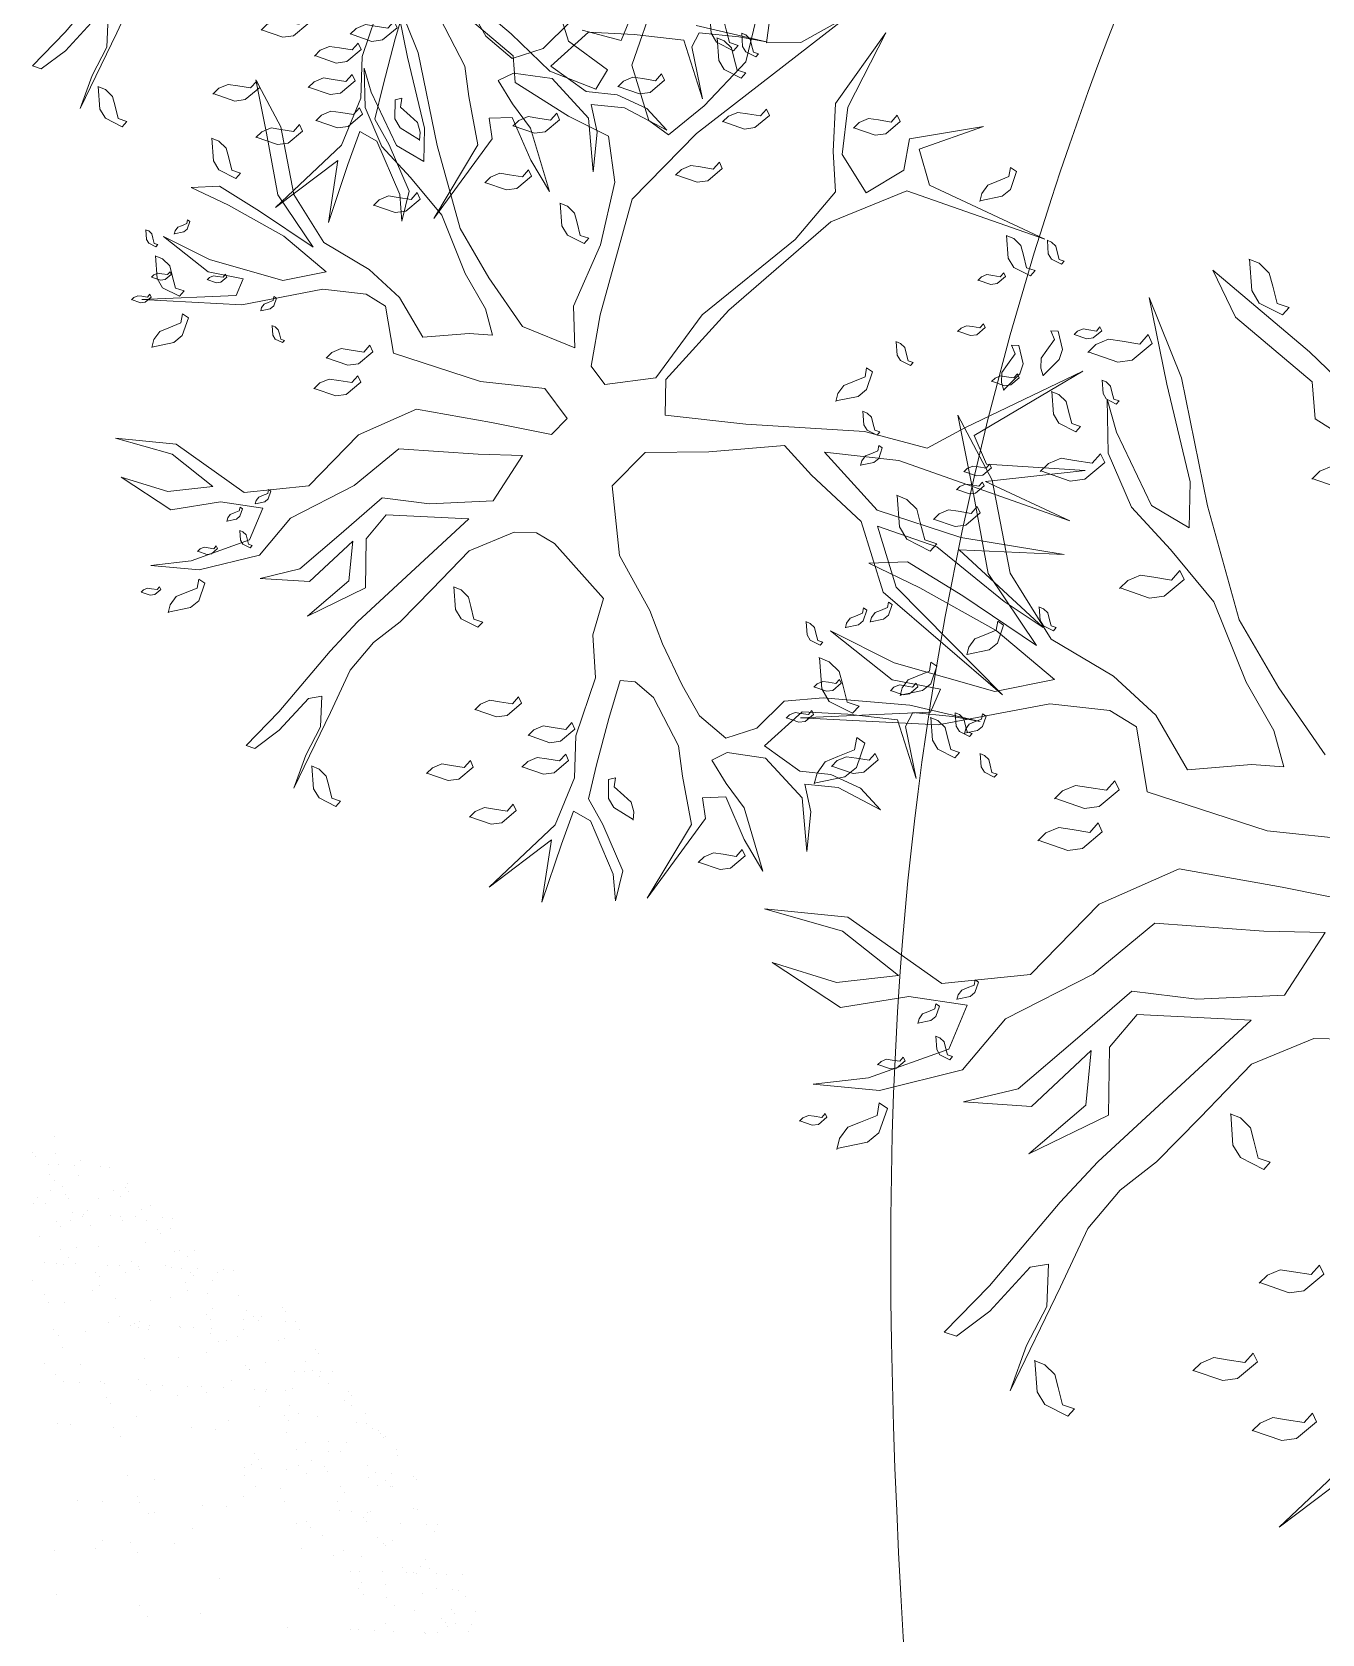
# Model space of a CAD drawing. Header units: millimetres. Extents: x 235 to 418, y 139 to 274.
# Drawn here: x 340.47 to 346.42, y 161.35 to 168.74 of the extents above; entities that cross this region are included whole.
import ezdxf

# ---------------------------------------------------------------- set-up
doc = ezdxf.new("R2010")
doc.units = ezdxf.units.MM
doc.header["$LTSCALE"] = 0.01
for name, color, linetype, lineweight in [('muebles', 191, 'Continuous', 9), ('muebles p.a.', 191, 'Continuous', 0), ('puertas', 2, 'Continuous', 9), ('punto delgado', 4, 'Continuous', 0)]:
    doc.layers.add(name, color=color, linetype=linetype, lineweight=lineweight)

# ---------------------------------------------------------------- blocks, each defined once
blk = doc.blocks.new('A$C795151E7')
at = {"layer": 'puertas'}
for points in [[(1.9579, 10.2983), (1.5938, 10.2497), (1.378, 10.237), (1.3991, 10.1996), (1.5379, 10.1859), (1.7368, 10.2044)], [(1.7896, 10.1711), (1.6904, 10.0692), (1.5522, 10.0185), (1.4092, 9.943), (1.7685, 10.0877), (1.9669, 10.1706)], [(2.7807, 9.3847), (2.5333, 9.2469), (2.3988, 9.1081), (2.1867, 9.0072), (1.7687, 8.9998), (2.1276, 8.9671), (1.9023, 8.7839), (2.1497, 8.9217), (2.2927, 8.9972), (2.3202, 8.9122), (2.2332, 8.6588), (2.1577, 8.5601), (2.2759, 8.6404), (2.3513, 8.86), (2.3819, 8.993), (2.5148, 9.0833), (2.7, 9.2047), (2.8567, 9.2981)], [(2.9185, 9.1372), (2.8542, 8.8949), (2.7729, 8.7792), (2.6537, 8.586), (2.2744, 8.4709), (2.7213, 8.5628), (2.7751, 8.6425), (2.8569, 8.5729), (2.7873, 8.3701), (2.753, 8.2044), (2.8854, 8.48), (2.8991, 8.6188), (2.9228, 8.7428), (2.9983, 8.7207), (3.1133, 8.5829), (3.1144, 8.3332), (2.9636, 8.1358), (3.1002, 8.2588), (3.1656, 8.3723), (3.2696, 8.2572), (3.3456, 8.0498), (3.3435, 8.1865), (3.2849, 8.3238), (3.1899, 8.432), (3.1476, 8.6278), (3.3814, 8.6268), (3.5302, 8.4774), (3.6822, 8.3043), (3.5635, 8.0467), (3.6886, 8.2568), (3.7577, 8.2821), (3.8807, 8.1454), (3.9588, 8.043), (3.7693, 8.3159)], [(3.3529, 8.7197), (3.1766, 8.7122), (3.0394, 8.7745), (3.0183, 8.9329), (3.0536, 9.0907)], [(1.5376, 9.964), (1.5539, 9.9299), (1.5569, 9.8833), (1.5356, 9.8431), (1.5074, 9.7902), (1.5283, 9.7535), (1.4957, 9.7502), (1.4646, 9.8315), (1.4741, 9.8797), (1.5389, 9.962)], [(2.2694, 9.6494), (2.3072, 9.651), (2.3512, 9.6354), (2.3797, 9.6), (2.4172, 9.5532), (2.4592, 9.558), (2.4494, 9.5267), (2.3624, 9.5301), (2.3218, 9.5579), (2.2717, 9.6499)], [(1.907, 9.581), (1.9448, 9.5825), (1.9888, 9.5669), (2.0173, 9.5315), (2.0548, 9.4848), (2.0968, 9.4895), (2.087, 9.4582), (2, 9.4616), (1.9595, 9.4894), (1.9093, 9.5814)], [(4.1958, 8.2893), (3.8265, 8.0386), (3.5474, 8.0174), (3.3363, 8.0295), (3.3136, 8.1393), (3.4265, 8.3801), (3.7193, 8.54)], [(3.7019, 8.6102), (3.4671, 8.4983), (3.3657, 8.654)], [(3.3973, 8.9), (3.2845, 8.6593), (3.3299, 8.4397), (3.2291, 8.4101), (3.1293, 8.6144), (3.1124, 8.862), (3.0564, 9.2816)], [(3.0063, 9.1137), (3.0507, 8.7812), (2.9752, 8.6825), (3.0529, 8.4027), (3.1268, 8.2111), (3.0054, 8.0337), (2.7622, 7.8643), (2.481, 7.7381), (2.3555, 7.5924), (2.2435, 7.8272), (2.2799, 8.098), (2.3342, 8.3551), (2.5125, 8.7093), (2.7361, 9.0857), (2.8368, 9.3571), (2.6855, 9.1031), (2.5235, 8.8075), (2.4175, 8.6967), (2.3747, 8.836), (2.4528, 9.0963), (2.5034, 9.1997), (2.3847, 9.063), (2.3209, 8.8772), (2.3225, 8.684), (2.3125, 8.457), (2.2118, 8.1857), (2.1717, 8.003), (2.1142, 7.8906), (2.0393, 7.9692), (1.8688, 8.0996), (1.9136, 8.307), (1.8962, 8.4981), (1.8249, 8.7304), (1.8713, 8.9864), (2.0364, 9.2583), (2.0979, 9.4961), (1.9688, 9.2815), (1.8164, 9.0355), (1.7742, 8.7478), (1.7035, 9.0365), (1.6433, 9.2461), (1.5435, 9.3295), (1.6153, 9.1537), (1.7088, 8.876), (1.7426, 8.6227), (1.5674, 8.7282), (1.3827, 9.0259), (1.2966, 9.2481), (1.3394, 8.9879), (1.4376, 8.856), (1.3616, 8.8216), (1.0265, 9.0993), (1.3521, 8.772), (1.6767, 8.5736), (1.8097, 8.4221), (1.8392, 8.3213), (1.719, 8.136), (1.9291, 7.7691), (2.128, 7.5459), (2.1107, 7.3743), (2.0067, 7.3685), (1.8394, 7.596), (1.6251, 7.8736), (1.347, 7.9654), (1.0193, 7.9459), (0.7781, 8.1232), (0.6957, 8.499), (0.5068, 8.7075), (0.6504, 8.4769), (0.69, 8.2404), (0.5206, 8.3628), (0.406, 8.5571), (0.4736, 8.2921), (0.6678, 8.1649), (0.7929, 8.0124), (0.6489, 7.9448), (0.3845, 8.0545), (0.233, 8.1633), (0.384, 7.9981), (0.6357, 7.8624), (0.8573, 7.892), (1.175, 7.8055), (1.4425, 7.7928), (1.6953, 7.5284), (1.8431, 7.387), (1.602, 7.3225), (1.3756, 7.5099), (1.2325, 7.6762), (0.9819, 7.683), (0.7313, 7.6898), (0.5661, 7.7806), (0.7249, 7.6165), (0.9983, 7.6207), (0.8616, 7.4977), (0.611, 7.5045), (0.8959, 7.4217), (1.051, 7.5875), (1.1935, 7.6065), (1.4632, 7.3362), (0.7639, 7.3301), (0.5799, 7.315), (0.2158, 7.2664), (0, 7.2537), (0.0211, 7.2163), (0.1599, 7.2025), (0.3588, 7.221), (0.4116, 7.1878), (0.3124, 7.0859), (0.1742, 7.0352), (0.0312, 6.9597), (0.3905, 7.1044), (0.5889, 7.1873), (0.7551, 7.2095), (0.9097, 7.1979), (1.1176, 7.2095), (1.3651, 7.2264), (1.5767, 7.1499), (1.6506, 7.0792), (1.6791, 6.9863), (1.676, 6.6474), (1.5272, 6.555), (1.4027, 6.4014), (1.1553, 6.2636), (1.0208, 6.1247), (0.8087, 6.0239), (0.3907, 6.0165), (0.7496, 5.9838), (0.5243, 5.8006), (0.7717, 5.9384), (0.9147, 6.0139), (0.9422, 5.9289), (0.8552, 5.6755), (0.7797, 5.5768), (0.8979, 5.657), (0.9733, 5.8766), (1.0039, 6.0097), (1.1368, 6.1), (1.322, 6.2214), (1.4787, 6.3148), (1.5257, 6.2647), (1.5405, 6.1538), (1.4762, 5.9115), (1.3949, 5.7959), (1.2757, 5.6027), (0.8964, 5.4876), (1.3433, 5.5795), (1.3971, 5.6592), (1.4789, 5.5895), (1.4093, 5.3868), (1.375, 5.2211), (1.5074, 5.4966), (1.5211, 5.6355), (1.5448, 5.7595), (1.6203, 5.7374), (1.7353, 5.5996), (1.7364, 5.3499), (1.5856, 5.1525), (1.7222, 5.2755), (1.7876, 5.389), (1.8916, 5.2739), (1.9676, 5.0665), (1.9655, 5.2032), (1.9069, 5.3404), (1.8119, 5.4486), (1.7696, 5.6445), (2.0034, 5.6435), (2.1522, 5.4941), (2.3042, 5.321), (2.1855, 5.0633), (2.3106, 5.2735), (2.3797, 5.2988), (2.5027, 5.1621), (2.5808, 5.0597), (2.3913, 5.3326), (2.1184, 5.6266), (1.9749, 5.7364), (1.7986, 5.7289), (1.6614, 5.7912), (1.6403, 5.9496), (1.6756, 6.1074), (1.7373, 6.3091), (1.7974, 6.4621), (1.8644, 6.7451), (2.0553, 7.0043), (2.2711, 7.017), (2.4907, 6.8206), (2.7688, 6.6079), (2.7694, 6.4227), (2.7948, 6.1118), (2.6508, 5.8024), (2.7391, 5.0808), (2.7104, 5.7781), (2.836, 6.0447), (2.9748, 5.7892), (3.0356, 5.3944), (3.0878, 5.1838), (3.0418, 5.7095), (3.3854, 5.3686), (3.0851, 5.7476), (2.885, 6.0996), (2.8849, 6.4623), (3.113, 6.2026), (3.5094, 5.4657), (3.3436, 5.8627), (3.7183, 5.5903), (3.4006, 5.9186), (3.447, 6.0538), (4.0185, 5.9366), (3.4396, 6.1092), (3.248, 6.1561), (3.0855, 6.4084), (2.7028, 6.8006), (2.4558, 7.0819), (2.5687, 7.2018), (2.9982, 7.243), (3.6204, 7.2293), (3.976, 7.0995), (4.297, 6.5057), (4.0716, 7.0478), (4.1475, 7.203), (4.4377, 7.0806), (4.147, 7.2674), (4.0298, 7.1792), (3.8314, 7.2172), (3.8683, 7.4236), (4.0345, 7.5667), (4.3949, 7.7034), (4.0034, 7.6189), (3.8472, 7.4611), (3.7296, 7.3164), (3.4446, 7.2784), (2.8927, 7.3095), (2.5397, 7.2382), (2.3444, 7.3733), (2.3544, 7.4794), (2.5443, 7.6256), (3.0123, 7.9218), (3.436, 7.9461), (4.3152, 7.8782), (4.074, 7.9346), (3.9553, 8.0396), (4.0349, 8.1067)], [(1.7653, 9.4354), (1.7816, 9.4013), (1.7846, 9.3547), (1.7633, 9.3145), (1.7351, 9.2617), (1.756, 9.2249), (1.7234, 9.2217), (1.6923, 9.3029), (1.7018, 9.3512), (1.7666, 9.4335)], [(2.3715, 9.3959), (2.4093, 9.3974), (2.4533, 9.3818), (2.4819, 9.3464), (2.5194, 9.2997), (2.5613, 9.3044), (2.5515, 9.2731), (2.4646, 9.2765), (2.424, 9.3043), (2.3738, 9.3963)], [(1.2563, 9.3265), (1.2632, 9.312), (1.2645, 9.2922), (1.2554, 9.2751), (1.2435, 9.2526), (1.2524, 9.237), (1.2385, 9.2356), (1.2252, 9.2701), (1.2293, 9.2907), (1.2569, 9.3257)], [(2.561, 9.3591), (2.5988, 9.3607), (2.6428, 9.3451), (2.6713, 9.3097), (2.7088, 9.2629), (2.7508, 9.2677), (2.741, 9.2364), (2.654, 9.2398), (2.6135, 9.2676), (2.5633, 9.3596)], [(1.9185, 9.2992), (1.9563, 9.3008), (2.0003, 9.2852), (2.0288, 9.2498), (2.0663, 9.203), (2.1083, 9.2078), (2.0985, 9.1765), (2.0115, 9.1799), (1.971, 9.2077), (1.9208, 9.2997)], [(2.2528, 9.3077), (2.2905, 9.3092), (2.3345, 9.2936), (2.3631, 9.2582), (2.4006, 9.2115), (2.4426, 9.2162), (2.4327, 9.1849), (2.3458, 9.1884), (2.3052, 9.2162), (2.2551, 9.3081)], [(1.2076, 9.2079), (1.2239, 9.1737), (1.2269, 9.1272), (1.2056, 9.087), (1.1774, 9.0341), (1.1983, 8.9974), (1.1657, 8.9941), (1.1346, 9.0753), (1.1441, 9.1236), (1.2089, 9.2059)], [(1.3405, 9.2224), (1.354, 9.2312), (1.3734, 9.2352), (1.3916, 9.2285), (1.4155, 9.2197), (1.4298, 9.2306), (1.4331, 9.2171), (1.4006, 9.1993), (1.3797, 9.2005), (1.3413, 9.2231)], [(2.1753, 9.1706), (2.2131, 9.1722), (2.2571, 9.1566), (2.2857, 9.1212), (2.3232, 9.0744), (2.3651, 9.0792), (2.3553, 9.0479), (2.2684, 9.0513), (2.2278, 9.0791), (2.1776, 9.1711)], [(0.9903, 9.1311), (1.0063, 9.1318), (1.025, 9.1252), (1.0372, 9.1101), (1.0532, 9.0902), (1.071, 9.0922), (1.0668, 9.0789), (1.0298, 9.0804), (1.0126, 9.0922), (0.9912, 9.1313)], [(1.1288, 9.1462), (1.1448, 9.1469), (1.1636, 9.1402), (1.1757, 9.1252), (1.1917, 9.1053), (1.2095, 9.1073), (1.2053, 9.094), (1.1684, 9.0954), (1.1511, 9.1073), (1.1298, 9.1464)], [(1.3107, 8.9648), (1.3267, 8.9654), (1.3455, 8.9588), (1.3576, 8.9437), (1.3736, 8.9238), (1.3914, 8.9259), (1.3872, 8.9125), (1.3502, 8.914), (1.333, 8.9258), (1.3116, 8.9649)], [(2.4683, 8.7821), (2.4963, 8.8076), (2.5167, 8.8496), (2.5121, 8.8948), (2.506, 8.9544), (2.5393, 8.9805), (2.5103, 8.9959), (2.4508, 8.9324), (2.4414, 8.8841), (2.4703, 8.7834)], [(0.9117, 8.905), (0.9433, 8.9258), (0.9891, 8.9351), (1.0318, 8.9195), (1.088, 8.8988), (1.1215, 8.9245), (1.1292, 8.8926), (1.053, 8.8507), (1.0038, 8.8536), (0.9135, 8.9066)], [(1.3977, 8.6917), (1.4111, 8.7005), (1.4306, 8.7045), (1.4487, 8.6978), (1.4727, 8.689), (1.4869, 8.6999), (1.4902, 8.6864), (1.4577, 8.6686), (1.4368, 8.6698), (1.3984, 8.6924)], [(2.1089, 8.7024), (2.1467, 8.704), (2.1907, 8.6884), (2.2193, 8.6529), (2.2568, 8.6062), (2.2988, 8.611), (2.2889, 8.5797), (2.202, 8.5831), (2.1614, 8.6109), (2.1113, 8.7029)], [(1.3909, 8.6074), (1.3978, 8.5929), (1.3991, 8.573), (1.39, 8.5559), (1.3781, 8.5334), (1.387, 8.5178), (1.3731, 8.5164), (1.3598, 8.551), (1.3639, 8.5715), (1.3915, 8.6065)], [(2.8314, 8.541), (2.8691, 8.5425), (2.9131, 8.5269), (2.9417, 8.4915), (2.9792, 8.4448), (3.0212, 8.4495), (3.0113, 8.4182), (2.9244, 8.4216), (2.8838, 8.4494), (2.8337, 8.5414)], [(2.5595, 8.435), (2.5972, 8.4366), (2.6412, 8.421), (2.6698, 8.3856), (2.7073, 8.3388), (2.7493, 8.3436), (2.7394, 8.3123), (2.6525, 8.3157), (2.6119, 8.3435), (2.5618, 8.4355)], [(3.3119, 8.3501), (3.3497, 8.3517), (3.3937, 8.3361), (3.4223, 8.3007), (3.4598, 8.2539), (3.5017, 8.2587), (3.4919, 8.2274), (3.405, 8.2308), (3.3644, 8.2586), (3.3142, 8.3506)], [(1.4742, 8.3276), (1.512, 8.3291), (1.556, 8.3135), (1.5846, 8.2781), (1.6221, 8.2314), (1.664, 8.2361), (1.6542, 8.2048), (1.5673, 8.2082), (1.5267, 8.236), (1.4765, 8.328)], [(3.8605, 8.3288), (3.8768, 8.2947), (3.8798, 8.2481), (3.8585, 8.2079), (3.8303, 8.155), (3.8512, 8.1183), (3.8186, 8.115), (3.7874, 8.1963), (3.797, 8.2445), (3.8618, 8.3268)], [(1.3381, 8.261), (1.3759, 8.2626), (1.4199, 8.247), (1.4484, 8.2116), (1.4859, 8.1648), (1.5279, 8.1696), (1.5181, 8.1383), (1.4311, 8.1417), (1.3906, 8.1695), (1.3404, 8.2615)], [(3.8017, 8.2112), (3.818, 8.1771), (3.821, 8.1305), (3.7997, 8.0903), (3.7715, 8.0374), (3.7924, 8.0007), (3.7598, 7.9974), (3.7286, 8.0787), (3.7382, 8.127), (3.803, 8.2093)], [(2.7528, 8.1328), (2.7691, 8.0987), (2.7721, 8.0521), (2.7508, 8.0119), (2.7227, 7.959), (2.7436, 7.9223), (2.7109, 7.919), (2.6798, 8.0003), (2.6894, 8.0485), (2.7542, 8.1308)], [(3.9004, 8.1504), (3.9101, 8.1302), (3.9118, 8.1027), (3.8993, 8.0789), (3.8826, 8.0477), (3.895, 8.026), (3.8757, 8.024), (3.8573, 8.072), (3.8629, 8.1006), (3.9012, 8.1492)], [(0.1165, 8.1024), (0.1325, 8.1031), (0.1513, 8.0964), (0.1634, 8.0814), (0.1794, 8.0615), (0.1972, 8.0635), (0.193, 8.0502), (0.156, 8.0517), (0.1388, 8.0635), (0.1174, 8.1026)], [(0.4366, 8.0663), (0.4527, 8.067), (0.4714, 8.0603), (0.4836, 8.0452), (0.4995, 8.0254), (0.5174, 8.0274), (0.5132, 8.0141), (0.4762, 8.0155), (0.4589, 8.0274), (0.4376, 8.0665)], [(0.6295, 8.0782), (0.643, 8.0871), (0.6624, 8.091), (0.6806, 8.0844), (0.7045, 8.0756), (0.7188, 8.0865), (0.7221, 8.0729), (0.6896, 8.0551), (0.6687, 8.0564), (0.6303, 8.0789)], [(0.7804, 8.0495), (0.7939, 8.0583), (0.8133, 8.0623), (0.8315, 8.0556), (0.8554, 8.0468), (0.8697, 8.0577), (0.873, 8.0442), (0.8405, 8.0264), (0.8196, 8.0276), (0.7812, 8.0501)], [(0.645, 8.0072), (0.6519, 7.9927), (0.6532, 7.9729), (0.6441, 7.9558), (0.6321, 7.9333), (0.641, 7.9176), (0.6272, 7.9162), (0.6139, 7.9508), (0.618, 7.9713), (0.6455, 8.0064)], [(0.1452, 7.9485), (0.1768, 7.9692), (0.2226, 7.9786), (0.2653, 7.9629), (0.3215, 7.9422), (0.355, 7.9679), (0.3627, 7.936), (0.2865, 7.8941), (0.2373, 7.897), (0.147, 7.95)], [(3.2352, 7.8696), (3.2729, 7.8711), (3.3169, 7.8555), (3.3455, 7.8201), (3.383, 7.7734), (3.425, 7.7781), (3.4151, 7.7468), (3.3282, 7.7502), (3.2876, 7.7781), (3.2375, 7.87)], [(3.5607, 7.905), (3.5985, 7.9065), (3.6425, 7.8909), (3.6711, 7.8555), (3.7086, 7.8088), (3.7505, 7.8135), (3.7407, 7.7822), (3.6538, 7.7857), (3.6132, 7.8135), (3.563, 7.9054)], [(3.9882, 7.4785), (4.026, 7.4801), (4.07, 7.4645), (4.0986, 7.429), (4.1361, 7.3823), (4.178, 7.3871), (4.1682, 7.3558), (4.0813, 7.3592), (4.0407, 7.387), (3.9906, 7.479)], [(1.2001, 7.1518), (1.2164, 7.1177), (1.2194, 7.0711), (1.1981, 7.0309), (1.1699, 6.9781), (1.1909, 6.9413), (1.1582, 6.9381), (1.1271, 7.0193), (1.1367, 7.0676), (1.2014, 7.1499)], [(0.1596, 6.9807), (0.1759, 6.9466), (0.1789, 6.9), (0.1576, 6.8598), (0.1294, 6.8069), (0.1503, 6.7702), (0.1177, 6.7669), (0.0866, 6.8482), (0.0961, 6.8964), (0.1609, 6.9787)], [(4.1927, 6.8367), (4.2243, 6.8575), (4.27, 6.8668), (4.3128, 6.8511), (4.369, 6.8304), (4.4025, 6.8561), (4.4102, 6.8242), (4.3339, 6.7824), (4.2848, 6.7853), (4.1945, 6.8383)], [(0.8914, 6.6661), (0.9292, 6.6677), (0.9732, 6.6521), (1.0017, 6.6166), (1.0392, 6.5699), (1.0812, 6.5747), (1.0714, 6.5434), (0.9844, 6.5468), (0.9438, 6.5746), (0.8937, 6.6666)], [(0.529, 6.5977), (0.5668, 6.5992), (0.6108, 6.5836), (0.6393, 6.5482), (0.6768, 6.5015), (0.7188, 6.5062), (0.709, 6.4749), (0.622, 6.4783), (0.5815, 6.5061), (0.5313, 6.5981)], [(3.0804, 6.5996), (3.112, 6.6204), (3.1578, 6.6297), (3.2005, 6.614), (3.2567, 6.5933), (3.2902, 6.619), (3.2979, 6.5871), (3.2216, 6.5452), (3.1725, 6.5481), (3.0822, 6.6012)], [(3.4713, 6.6176), (3.4809, 6.5975), (3.4827, 6.5699), (3.4701, 6.5462), (3.4535, 6.5149), (3.4658, 6.4932), (3.4465, 6.4913), (3.4281, 6.5393), (3.4338, 6.5678), (3.4721, 6.6165)], [(4.1768, 6.6386), (4.1931, 6.6044), (4.1961, 6.5579), (4.1748, 6.5177), (4.1466, 6.4648), (4.1676, 6.4281), (4.1349, 6.4248), (4.1038, 6.506), (4.1134, 6.5543), (4.1781, 6.6366)], [(3.9415, 6.5725), (3.9638, 6.5734), (3.9898, 6.5642), (4.0067, 6.5433), (4.0289, 6.5157), (4.0537, 6.5185), (4.0479, 6.5), (3.9965, 6.502), (3.9725, 6.5185), (3.9429, 6.5728)], [(3.1417, 6.4832), (3.1514, 6.463), (3.1531, 6.4355), (3.1406, 6.4117), (3.1239, 6.3805), (3.1363, 6.3588), (3.117, 6.3568), (3.0986, 6.4048), (3.1042, 6.4334), (3.1425, 6.482)], [(3.7136, 6.4612), (3.7359, 6.4621), (3.7619, 6.4529), (3.7788, 6.4319), (3.801, 6.4043), (3.8258, 6.4071), (3.82, 6.3886), (3.7686, 6.3906), (3.7446, 6.4071), (3.715, 6.4614)], [(4.3017, 6.4951), (4.3113, 6.475), (4.3131, 6.4474), (4.3005, 6.4237), (4.2839, 6.3924), (4.2962, 6.3708), (4.2769, 6.3688), (4.2585, 6.4168), (4.2642, 6.4453), (4.3025, 6.494)], [(0.9935, 6.4126), (1.0313, 6.4141), (1.0753, 6.3985), (1.1039, 6.3631), (1.1414, 6.3164), (1.1833, 6.3211), (1.1735, 6.2898), (1.0866, 6.2932), (1.046, 6.321), (0.9958, 6.413)], [(0.5405, 6.3159), (0.5783, 6.3175), (0.6223, 6.3019), (0.6508, 6.2664), (0.6883, 6.2197), (0.7303, 6.2245), (0.7205, 6.1932), (0.6335, 6.1966), (0.593, 6.2244), (0.5428, 6.3164)], [(0.8748, 6.3244), (0.9125, 6.3259), (0.9565, 6.3103), (0.9851, 6.2749), (1.0226, 6.2282), (1.0646, 6.2329), (1.0547, 6.2016), (0.9678, 6.205), (0.9272, 6.2329), (0.8771, 6.3248)], [(2.9669, 6.3042), (2.9856, 6.3165), (3.0126, 6.322), (3.0379, 6.3127), (3.0711, 6.3005), (3.0909, 6.3157), (3.0954, 6.2968), (3.0504, 6.2721), (3.0213, 6.2738), (2.9679, 6.3051)], [(3.6891, 6.1164), (3.7045, 6.1509), (3.7379, 6.1835), (3.7823, 6.1934), (3.8408, 6.2064), (3.8551, 6.2461), (3.8788, 6.2234), (3.8373, 6.147), (3.7944, 6.1229), (3.6897, 6.1186)], [(3.3292, 3.2435), (3.0987, 3.5569), (2.8035, 3.9393), (2.4204, 4.0658), (1.969, 4.0389), (1.6367, 4.2832), (1.5232, 4.8009), (1.2629, 5.0881), (1.4607, 4.7704), (1.5153, 4.4446), (1.2819, 4.6133), (1.1241, 4.8809), (1.2172, 4.5158), (1.4848, 4.3406), (1.6571, 4.1305), (1.4587, 4.0374), (1.0944, 4.1886), (0.8858, 4.3384), (1.0937, 4.1108), (1.4405, 3.9239), (1.7458, 3.9647), (2.1835, 3.8455), (2.552, 3.828), (2.9003, 3.4638), (3.1039, 3.2689), (2.7717, 3.1801), (2.4598, 3.4383), (2.2627, 3.6673), (1.9174, 3.6767), (1.5721, 3.6861), (1.3446, 3.8112), (1.5634, 3.585), (1.94, 3.5909), (1.7518, 3.4214), (1.4065, 3.4309), (1.799, 3.3167), (2.0127, 3.5451), (2.209, 3.5713), (2.5805, 3.199), (1.6171, 3.1906), (1.3636, 3.1698), (0.862, 3.1028), (0.5647, 3.0853), (0.5938, 3.0337), (0.785, 3.0148), (1.0591, 3.0403), (1.1318, 2.9945), (0.9951, 2.8541), (0.8047, 2.7843), (0.6077, 2.6803), (1.1027, 2.8796), (1.376, 2.9938), (1.605, 3.0244), (1.818, 3.0084), (2.1044, 3.0244), (2.4453, 3.0477), (2.7369, 2.9423), (2.8386, 2.8449)], [(1.6788, 1.3911), (1.103, 1.3808), (1.5974, 1.3358)], [(4.8758, 4.9598), (4.8525, 5.3009), (4.7753, 5.879), (4.7063, 5.6477), (4.7674, 5.1896), (4.6635, 5.0536), (4.7705, 4.6682)], [(3.6555, 3.8754), (3.7056, 4.2485), (3.7804, 4.6027), (4.026, 5.0906), (4.3341, 5.6092), (4.4729, 5.983), (4.2643, 5.6332), (4.0412, 5.2259), (3.8951, 5.0732), (3.8362, 5.2651), (3.9437, 5.6237), (4.0135, 5.7662), (3.85, 5.5778), (3.7621, 5.3219), (3.7643, 5.0557), (3.7505, 4.743), (3.6118, 4.3692), (3.5566, 4.1176), (3.4774, 3.9627), (3.3741, 4.071), (3.1393, 4.2506), (3.201, 4.5364), (3.177, 4.7997), (3.0788, 5.1196), (3.1427, 5.4723), (3.3701, 5.8468), (3.4549, 6.1745), (3.2771, 5.8788), (3.0671, 5.5399), (3.009, 5.1436), (2.9115, 5.5414), (2.8286, 5.8301), (2.6911, 5.9449), (2.7901, 5.7028), (2.9188, 5.3203), (2.9654, 4.9713), (2.724, 5.1167), (2.4695, 5.5268), (2.351, 5.8329), (2.4099, 5.4744), (2.5452, 5.2926), (2.4405, 5.2453), (1.9788, 5.6278), (2.4274, 5.177), (2.8746, 4.9036), (3.0578, 4.6949), (3.0985, 4.556), (2.9328, 4.3008), (3.2223, 3.7954), (3.4964, 3.4878)], [(3.6744, 6.1845), (3.6967, 6.1854), (3.7227, 6.1762), (3.7396, 6.1552), (3.7617, 6.1276), (3.7865, 6.1304), (3.7807, 6.1119), (3.7293, 6.114), (3.7054, 6.1304), (3.6757, 6.1847)], [(3.868, 6.0435), (3.8833, 6.0781), (3.9168, 6.1107), (3.9612, 6.1206), (4.0197, 6.1335), (4.034, 6.1733), (4.0577, 6.1506), (4.0162, 6.0742), (3.9733, 6.0501), (3.8686, 6.0458)], [(2.9967, 6.0909), (3.0191, 6.0439), (3.0233, 5.9798), (2.9939, 5.9244), (2.9551, 5.8515), (2.9839, 5.801), (2.9389, 5.7964), (2.8961, 5.9084), (2.9092, 5.9748), (2.9985, 6.0882)], [(4.1013, 6.0891), (4.1236, 6.09), (4.1496, 6.0808), (4.1665, 6.0598), (4.1886, 6.0322), (4.2134, 6.035), (4.2076, 6.0165), (4.1562, 6.0185), (4.1323, 6.035), (4.1026, 6.0893)], [(1.0903, 5.7988), (1.1183, 5.8243), (1.1387, 5.8663), (1.1341, 5.9115), (1.128, 5.9711), (1.1613, 5.9972), (1.1323, 6.0126), (1.0728, 5.9491), (1.0634, 5.9008), (1.0923, 5.8001)], [(4.0929, 5.9858), (4.1449, 5.9879), (4.2055, 5.9665), (4.2449, 5.9177), (4.2965, 5.8533), (4.3544, 5.8598), (4.3408, 5.8167), (4.221, 5.8214), (4.1651, 5.8597), (4.0961, 5.9864)], [(2.2955, 5.9409), (2.305, 5.9209), (2.3068, 5.8936), (2.2943, 5.87), (2.2778, 5.839), (2.29, 5.8175), (2.2709, 5.8156), (2.2527, 5.8632), (2.2583, 5.8915), (2.2962, 5.9397)], [(3.2189, 5.9236), (3.2412, 5.9245), (3.2672, 5.9153), (3.2841, 5.8944), (3.3062, 5.8668), (3.331, 5.8696), (3.3252, 5.8511), (3.2738, 5.8531), (3.2499, 5.8696), (3.2202, 5.9239)], [(3.2993, 5.963), (3.3216, 5.9639), (3.3476, 5.9547), (3.3645, 5.9337), (3.3867, 5.9061), (3.4115, 5.9089), (3.4057, 5.8904), (3.3543, 5.8924), (3.3303, 5.9089), (3.3007, 5.9632)], [(3.8477, 5.966), (3.864, 5.9319), (3.867, 5.8853), (3.8457, 5.8451), (3.8175, 5.7922), (3.8384, 5.7555), (3.8058, 5.7522), (3.7747, 5.8335), (3.7842, 5.8818), (3.849, 5.9641)], [(3.0477, 5.8943), (3.0855, 5.8958), (3.1295, 5.8802), (3.1581, 5.8448), (3.1956, 5.7981), (3.2375, 5.8029), (3.2277, 5.7716), (3.1408, 5.775), (3.1002, 5.8028), (3.0501, 5.8947)], [(4.0549, 5.8479), (4.0645, 5.8277), (4.0663, 5.8002), (4.0537, 5.7764), (4.037, 5.7452), (4.0494, 5.7235), (4.0301, 5.7215), (4.0117, 5.7695), (4.0174, 5.7981), (4.0557, 5.8467)], [(2.2283, 5.7774), (2.2508, 5.7304), (2.255, 5.6663), (2.2256, 5.6109), (2.1868, 5.538), (2.2156, 5.4874), (2.1706, 5.4829), (2.1278, 5.5949), (2.1409, 5.6613), (2.2302, 5.7747)], [(2.4115, 5.7974), (2.43, 5.8096), (2.4568, 5.8151), (2.4818, 5.8059), (2.5148, 5.7937), (2.5344, 5.8088), (2.539, 5.7901), (2.4943, 5.7656), (2.4655, 5.7673), (2.4125, 5.7984)], [(4.9325, 5.8054), (4.955, 5.7584), (4.9592, 5.6942), (4.9298, 5.6388), (4.891, 5.566), (4.9198, 5.5154), (4.8748, 5.5109), (4.8319, 5.6228), (4.8451, 5.6893), (4.9344, 5.8027)], [(2.1198, 5.6925), (2.1419, 5.6934), (2.1677, 5.6842), (2.1844, 5.6635), (2.2064, 5.6361), (2.231, 5.6389), (2.2253, 5.6205), (2.1743, 5.6225), (2.1505, 5.6388), (2.1211, 5.6927)], [(2.514, 5.7389), (2.5326, 5.7512), (2.5597, 5.7567), (2.5849, 5.7475), (2.6181, 5.7352), (2.6379, 5.7504), (2.6425, 5.7316), (2.5974, 5.7068), (2.5684, 5.7085), (2.515, 5.7399)], [(3.5615, 5.7261), (3.6136, 5.7283), (3.6742, 5.7068), (3.7135, 5.658), (3.7652, 5.5936), (3.823, 5.6002), (3.8095, 5.5571), (3.6897, 5.5617), (3.6338, 5.6001), (3.5647, 5.7268)], [(1.9289, 5.6717), (1.9511, 5.6726), (1.9769, 5.6635), (1.9936, 5.6427), (2.0156, 5.6153), (2.0402, 5.6181), (2.0344, 5.5998), (1.9835, 5.6018), (1.9597, 5.6181), (1.9303, 5.672)], [(1.1815, 5.4517), (1.2192, 5.4533), (1.2632, 5.4377), (1.2918, 5.4023), (1.3293, 5.3555), (1.3713, 5.3603), (1.3614, 5.329), (1.2745, 5.3324), (1.2339, 5.3602), (1.1838, 5.4522)], [(1.8208, 5.3602), (1.8643, 5.3889), (1.9273, 5.4017), (1.9862, 5.3801), (2.0636, 5.3516), (2.1098, 5.387), (2.1204, 5.3431), (2.0153, 5.2854), (1.9477, 5.2894), (1.8232, 5.3624)], [(2.3703, 5.4425), (2.3925, 5.4434), (2.4183, 5.4343), (2.435, 5.4135), (2.457, 5.3861), (2.4816, 5.3889), (2.4758, 5.3706), (2.4249, 5.3726), (2.4011, 5.3889), (2.3717, 5.4428)], [(2.3873, 5.3949), (2.4189, 5.4157), (2.4646, 5.425), (2.5074, 5.4093), (2.5636, 5.3886), (2.5971, 5.4143), (2.6048, 5.3824), (2.5285, 5.3406), (2.4794, 5.3435), (2.3891, 5.3965)], [(1.9339, 5.3668), (1.9717, 5.3684), (2.0157, 5.3528), (2.0443, 5.3174), (2.0818, 5.2706), (2.1237, 5.2754), (2.1139, 5.2441), (2.027, 5.2475), (1.9864, 5.2753), (1.9362, 5.3673)], [(2.742, 5.3273), (2.7736, 5.3481), (2.8193, 5.3574), (2.862, 5.3417), (2.9183, 5.321), (2.9518, 5.3467), (2.9595, 5.3148), (2.8832, 5.2729), (2.8341, 5.2759), (2.7437, 5.3289)], [(3.1373, 5.2682), (3.1469, 5.248), (3.1487, 5.2205), (3.1361, 5.1967), (3.1195, 5.1655), (3.1318, 5.1438), (3.1126, 5.1419), (3.0942, 5.1899), (3.0998, 5.2184), (3.1381, 5.267)], [(2.4237, 5.2279), (2.44, 5.1938), (2.443, 5.1472), (2.4217, 5.107), (2.3935, 5.0541), (2.4144, 5.0174), (2.3818, 5.0141), (2.3506, 5.0954), (2.3602, 5.1436), (2.425, 5.226)], [(2.5224, 5.1671), (2.5321, 5.1469), (2.5338, 5.1194), (2.5213, 5.0956), (2.5046, 5.0644), (2.517, 5.0427), (2.4977, 5.0407), (2.4793, 5.0887), (2.4849, 5.1173), (2.5232, 5.1659)], [(2.4902, 5.0663), (2.5087, 5.0785), (2.5355, 5.084), (2.5606, 5.0748), (2.5935, 5.0626), (2.6132, 5.0777), (2.6177, 5.059), (2.573, 5.0345), (2.5442, 5.0362), (2.4912, 5.0672)], [(3.4701, 5.0811), (3.5221, 5.0832), (3.5827, 5.0618), (3.6221, 5.0129), (3.6737, 4.9486), (3.7316, 4.9551), (3.718, 4.912), (3.5982, 4.9167), (3.5423, 4.955), (3.4733, 5.0817)], [(2.4809, 4.9502), (2.4904, 4.9302), (2.4922, 4.9029), (2.4797, 4.8793), (2.4632, 4.8483), (2.4755, 4.8268), (2.4563, 4.8249), (2.4381, 4.8725), (2.4437, 4.9008), (2.4817, 4.949)], [(4.4653, 4.8587), (4.5174, 4.8608), (4.578, 4.8393), (4.6173, 4.7905), (4.669, 4.7262), (4.7268, 4.7327), (4.7132, 4.6896), (4.5935, 4.6943), (4.5376, 4.7326), (4.4685, 4.8593)], [(2.5957, 4.5647), (2.6477, 4.5668), (2.7083, 4.5453), (2.7477, 4.4965), (2.7993, 4.4322), (2.8572, 4.4387), (2.8436, 4.3956), (2.7238, 4.4003), (2.6679, 4.4386), (2.5989, 4.5653)], [(2.4081, 4.473), (2.4602, 4.4752), (2.5208, 4.4537), (2.5602, 4.4049), (2.6118, 4.3405), (2.6696, 4.3471), (2.6561, 4.304), (2.5363, 4.3087), (2.4804, 4.347), (2.4113, 4.4737)], [(0.7252, 4.2545), (0.7473, 4.2554), (0.7731, 4.2463), (0.7898, 4.2255), (0.8118, 4.1981), (0.8364, 4.2009), (0.8307, 4.1826), (0.7797, 4.1846), (0.7559, 4.2009), (0.7265, 4.2548)], [(1.432, 4.2212), (1.4505, 4.2334), (1.4773, 4.2389), (1.5024, 4.2297), (1.5353, 4.2175), (1.555, 4.2326), (1.5595, 4.2139), (1.5148, 4.1894), (1.486, 4.1911), (1.433, 4.2221)], [(1.1662, 4.2048), (1.1884, 4.2057), (1.2142, 4.1965), (1.2309, 4.1758), (1.2529, 4.1484), (1.2775, 4.1512), (1.2717, 4.1328), (1.2208, 4.1348), (1.197, 4.1511), (1.1676, 4.205)], [(1.6399, 4.1816), (1.6584, 4.1938), (1.6852, 4.1992), (1.7102, 4.1901), (1.7432, 4.1779), (1.7628, 4.193), (1.7673, 4.1743), (1.7226, 4.1497), (1.6939, 4.1514), (1.6409, 4.1825)], [(0.7648, 4.0424), (0.8083, 4.071), (0.8713, 4.0839), (0.9302, 4.0623), (1.0076, 4.0338), (1.0538, 4.0692), (1.0644, 4.0252), (0.9594, 3.9676), (0.8917, 3.9716), (0.7672, 4.0446)], [(1.4533, 4.1233), (1.4628, 4.1033), (1.4646, 4.076), (1.4521, 4.0525), (1.4356, 4.0215), (1.4479, 4), (1.4287, 3.998), (1.4105, 4.0457), (1.4161, 4.0739), (1.4541, 4.1222)], [(2.218, 2.945), (2.2405, 2.898), (2.2446, 2.8338), (2.2153, 2.7784), (2.1765, 2.7056), (2.2053, 2.655), (2.1603, 2.6505), (2.1174, 2.7624), (2.1306, 2.8289), (2.2199, 2.9423)], [(0.7846, 2.7092), (0.807, 2.6622), (0.8112, 2.598), (0.7818, 2.5426), (0.743, 2.4698), (0.7718, 2.4192), (0.7269, 2.4147), (0.684, 2.5266), (0.6972, 2.5931), (0.7864, 2.7065)], [(1.7927, 2.2758), (1.8448, 2.2779), (1.9054, 2.2565), (1.9448, 2.2077), (1.9964, 2.1433), (2.0542, 2.1499), (2.0407, 2.1067), (1.9209, 2.1114), (1.865, 2.1497), (1.7959, 2.2765)], [(1.2935, 2.1815), (1.3456, 2.1836), (1.4062, 2.1622), (1.4455, 2.1133), (1.4972, 2.049), (1.555, 2.0555), (1.5415, 2.0124), (1.4217, 2.0171), (1.3658, 2.0554), (1.2967, 2.1821)], [(1.3094, 1.7934), (1.3614, 1.7955), (1.422, 1.774), (1.4614, 1.7252), (1.513, 1.6609), (1.5709, 1.6674), (1.5573, 1.6243), (1.4375, 1.629), (1.3816, 1.6673), (1.3126, 1.794)]]:
    blk.add_lwpolyline(points, dxfattribs=at)
blk = doc.blocks.new('A$C329661E2')
at = {"layer": 'puertas'}
for p, q in [((3.5797, 4.0085), (3.5797, 4.0085)), ((3.5281, 3.9724), (3.5281, 3.9724)), ((3.5349, 3.9636), (3.5349, 3.9636)), ((3.5811, 3.9699), (3.5811, 3.9699)), ((3.5651, 3.9448), (3.5651, 3.9448)), ((3.5886, 3.9439), (3.5886, 3.9439)), ((3.6253, 3.9425), (3.6253, 3.9425)), ((3.6394, 3.9544), (3.6394, 3.9544)), ((3.6865, 3.9401), (3.6865, 3.9401)), ((3.7065, 3.9378), (3.7065, 3.9378)), ((3.5673, 3.9218), (3.5673, 3.9218)), ((3.5799, 3.907), (3.5799, 3.907)), ((3.5964, 3.892), (3.5964, 3.892)), ((3.6337, 3.9183), (3.6337, 3.9183)), ((3.7435, 3.89), (3.7435, 3.89)), ((3.7494, 3.9), (3.7494, 3.9)), ((3.5294, 3.8542), (3.5294, 3.8542)), ((3.539, 3.8678), (3.539, 3.8678)), ((3.5576, 3.8531), (3.5576, 3.8531)), ((3.5693, 3.8845), (3.5693, 3.8845)), ((3.6043, 3.8741), (3.6043, 3.8741)), ((3.6111, 3.8652), (3.6111, 3.8652)), ((3.6821, 3.8646), (3.6821, 3.8646)), ((3.7173, 3.8837), (3.7173, 3.8837)), ((3.7338, 3.8686), (3.7338, 3.8686)), ((3.7504, 3.8812), (3.7504, 3.8812)), ((3.615, 3.8134), (3.615, 3.8134)), ((3.6219, 3.8329), (3.6219, 3.8329)), ((3.6435, 3.8235), (3.6435, 3.8235)), ((3.6473, 3.8266), (3.6473, 3.8266)), ((3.6561, 3.8378), (3.6561, 3.8378)), ((3.7085, 3.8242), (3.7085, 3.8242)), ((3.732, 3.8233), (3.732, 3.8233)), ((3.7376, 3.8145), (3.7376, 3.8145)), ((3.7687, 3.8219), (3.7687, 3.8219)), ((3.7827, 3.8394), (3.7827, 3.8394)), ((3.7935, 3.8145), (3.7935, 3.8145)), ((3.802, 3.8484), (3.802, 3.8484)), ((3.83, 3.8195), (3.83, 3.8195)), ((3.8535, 3.8186), (3.8535, 3.8186)), ((3.5428, 3.7754), (3.5428, 3.7754)), ((3.5834, 3.8105), (3.5834, 3.8105)), ((3.5917, 3.7999), (3.5917, 3.7999)), ((3.6638, 3.8025), (3.6638, 3.8025)), ((3.8197, 3.7917), (3.8197, 3.7917)), ((3.8266, 3.7828), (3.8266, 3.7828)), ((3.8504, 3.7946), (3.8504, 3.7946)), ((3.5924, 3.7456), (3.5924, 3.7456)), ((3.6305, 3.7498), (3.6305, 3.7498)), ((3.6816, 3.7534), (3.6816, 3.7534)), ((3.7902, 3.7629), (3.7902, 3.7629)), ((3.8589, 3.7411), (3.8589, 3.7411)), ((3.8714, 3.7438), (3.8714, 3.7438)), ((3.9059, 3.7446), (3.9059, 3.7446)), ((3.5559, 3.7152), (3.5559, 3.7152)), ((3.584, 3.7141), (3.584, 3.7141)), ((3.6008, 3.7108), (3.6008, 3.7108)), ((3.6122, 3.7276), (3.6122, 3.7276)), ((3.628, 3.7124), (3.628, 3.7124)), ((3.7016, 3.7095), (3.7016, 3.7095)), ((3.7297, 3.7084), (3.7297, 3.7084)), ((3.7573, 3.7177), (3.7573, 3.7177)), ((3.7738, 3.7067), (3.7738, 3.7067)), ((3.8386, 3.7092), (3.8386, 3.7092)), ((3.852, 3.7037), (3.852, 3.7037)), ((3.8755, 3.7027), (3.8755, 3.7027)), ((3.888, 3.7288), (3.888, 3.7288)), ((3.9121, 3.7013), (3.9121, 3.7013)), ((3.5286, 3.6728), (3.5286, 3.6728)), ((3.6749, 3.6925), (3.6749, 3.6925)), ((3.6831, 3.6819), (3.6831, 3.6819)), ((3.6838, 3.6626), (3.6838, 3.6626)), ((3.7447, 3.6914), (3.7447, 3.6914)), ((3.7772, 3.6996), (3.7772, 3.6996)), ((3.8836, 3.6695), (3.8836, 3.6695)), ((3.896, 3.6933), (3.896, 3.6933)), ((3.9028, 3.6845), (3.9028, 3.6845)), ((3.9476, 3.6746), (3.9476, 3.6746)), ((3.9584, 3.693), (3.9584, 3.693)), ((3.9734, 3.6989), (3.9734, 3.6989)), ((3.9969, 3.698), (3.9969, 3.698)), ((3.5555, 3.6414), (3.5555, 3.6414)), ((3.6675, 3.6508), (3.6675, 3.6508)), ((3.7219, 3.6318), (3.7219, 3.6318)), ((3.8028, 3.6269), (3.8028, 3.6269)), ((3.8487, 3.6346), (3.8487, 3.6346)), ((3.8891, 3.6509), (3.8891, 3.6509)), ((3.9352, 3.6427), (3.9352, 3.6427)), ((4.0069, 3.6392), (4.0069, 3.6392)), ((3.5641, 3.6229), (3.5641, 3.6229)), ((3.6016, 3.6214), (3.6016, 3.6214)), ((3.7305, 3.5889), (3.7305, 3.5889)), ((3.9335, 3.5936), (3.9335, 3.5936)), ((3.9467, 3.6075), (3.9467, 3.6075)), ((4.0255, 3.6039), (4.0255, 3.6039)), ((4.0421, 3.5889), (4.0421, 3.5889)), ((4.0624, 3.5892), (4.0624, 3.5892)), ((4.1114, 3.6109), (4.1114, 3.6109)), ((4.1183, 3.6021), (4.1183, 3.6021)), ((3.5775, 3.559), (3.5775, 3.559)), ((3.651, 3.5547), (3.651, 3.5547)), ((3.7043, 3.5751), (3.7043, 3.5751)), ((3.7562, 3.5694), (3.7562, 3.5694)), ((3.7664, 3.5745), (3.7664, 3.5745)), ((3.7746, 3.5638), (3.7746, 3.5638)), ((3.7773, 3.5778), (3.7773, 3.5778)), ((3.7972, 3.5597), (3.7972, 3.5597)), ((3.8002, 3.5677), (3.8002, 3.5677)), ((3.8694, 3.5669), (3.8694, 3.5669)), ((3.8737, 3.5648), (3.8737, 3.5648)), ((3.9019, 3.5637), (3.9019, 3.5637)), ((3.9417, 3.583), (3.9417, 3.583)), ((3.9459, 3.562), (3.9459, 3.562)), ((4.0189, 3.5822), (4.0189, 3.5822)), ((4.0194, 3.5592), (4.0194, 3.5592)), ((4.0556, 3.5807), (4.0556, 3.5807)), ((4.1169, 3.5784), (4.1169, 3.5784)), ((4.1403, 3.5774), (4.1403, 3.5774)), ((4.1506, 3.5603), (4.1506, 3.5603)), ((3.5885, 3.5448), (3.5885, 3.5448)), ((3.5966, 3.5183), (3.5966, 3.5183)), ((3.9422, 3.5498), (3.9422, 3.5498)), ((3.9621, 3.5318), (3.9621, 3.5318)), ((3.9805, 3.5329), (3.9805, 3.5329)), ((4.0047, 3.543), (4.0047, 3.543)), ((4.1017, 3.5347), (4.1017, 3.5347)), ((4.1149, 3.5376), (4.1149, 3.5376)), ((3.5557, 3.4789), (3.5557, 3.4789)), ((3.6403, 3.478), (3.6403, 3.478)), ((3.7884, 3.4925), (3.7884, 3.4925)), ((3.8688, 3.4947), (3.8688, 3.4947)), ((3.9325, 3.505), (3.9325, 3.505)), ((4.0714, 3.483), (4.0714, 3.483)), ((4.1633, 3.4838), (4.1633, 3.4838)), ((4.1876, 3.5126), (4.1876, 3.5126)), ((4.1945, 3.5037), (4.1945, 3.5037)), ((3.5822, 3.4548), (3.5822, 3.4548)), ((3.7756, 3.4416), (3.7756, 3.4416)), ((3.9906, 3.4404), (3.9906, 3.4404)), ((4.0249, 3.4756), (4.0249, 3.4756)), ((4.0331, 3.465), (4.0331, 3.465)), ((4.0337, 3.4668), (4.0337, 3.4668)), ((4.1389, 3.4625), (4.1389, 3.4625)), ((4.1623, 3.4616), (4.1623, 3.4616)), ((4.1796, 3.464), (4.1796, 3.464)), ((4.1962, 3.449), (4.1962, 3.449)), ((4.199, 3.4602), (4.199, 3.4602)), ((4.2268, 3.462), (4.2268, 3.462)), ((3.5993, 3.4375), (3.5993, 3.4375)), ((3.6368, 3.4361), (3.6368, 3.4361)), ((3.6855, 3.4383), (3.6855, 3.4383)), ((3.6955, 3.4338), (3.6955, 3.4338)), ((3.6995, 3.4016), (3.6995, 3.4016)), ((3.7936, 3.43), (3.7936, 3.43)), ((3.8021, 3.4175), (3.8021, 3.4175)), ((3.8311, 3.4285), (3.8311, 3.4285)), ((3.8659, 3.4065), (3.8659, 3.4065)), ((3.8898, 3.4262), (3.8898, 3.4262)), ((3.9223, 3.4272), (3.9223, 3.4272)), ((3.9333, 3.413), (3.9333, 3.413)), ((3.9723, 3.423), (3.9723, 3.423)), ((4.0458, 3.4201), (4.0458, 3.4201)), ((4.072, 3.4149), (4.072, 3.4149)), ((4.074, 3.419), (4.074, 3.419)), ((4.118, 3.4173), (4.118, 3.4173)), ((4.1344, 3.4211), (4.1344, 3.4211)), ((4.2189, 3.4338), (4.2189, 3.4338)), ((4.2639, 3.4142), (4.2639, 3.4142)), ((4.2707, 3.4054), (4.2707, 3.4054)), ((3.7104, 3.3875), (3.7104, 3.3875)), ((4.0572, 3.3804), (4.0572, 3.3804)), ((4.1271, 3.3819), (4.1271, 3.3819)), ((4.147, 3.3639), (4.147, 3.3639)), ((4.2558, 3.3948), (4.2558, 3.3948)), ((4.2714, 3.3822), (4.2714, 3.3822)), ((4.3031, 3.3636), (4.3031, 3.3636)), ((3.5853, 3.3389), (3.5853, 3.3389)), ((3.6164, 3.3385), (3.6164, 3.3385)), ((3.717, 3.3304), (3.717, 3.3304)), ((3.7695, 3.3557), (3.7695, 3.3557)), ((3.8976, 3.3309), (3.8976, 3.3309)), ((3.9547, 3.3264), (3.9547, 3.3264)), ((3.985, 3.3462), (3.985, 3.3462)), ((4.1164, 3.3576), (4.1164, 3.3576)), ((4.1246, 3.3469), (4.1246, 3.3469)), ((4.1925, 3.3565), (4.1925, 3.3565)), ((4.2823, 3.3419), (4.2823, 3.3419)), ((4.3058, 3.341), (4.3058, 3.341)), ((4.3198, 3.3284), (4.3198, 3.3284)), ((3.7335, 3.3091), (3.7335, 3.3091)), ((4.1203, 3.3185), (4.1203, 3.3185)), ((4.1634, 3.2968), (4.1634, 3.2968)), ((4.2186, 3.2989), (4.2186, 3.2989)), ((4.2592, 3.2965), (4.2592, 3.2965)), ((4.3337, 3.3241), (4.3337, 3.3241)), ((4.3401, 3.3159), (4.3401, 3.3159)), ((4.3469, 3.307), (4.3469, 3.307)), ((4.3503, 3.3091), (4.3503, 3.3091)), ((4.0442, 3.2698), (4.0442, 3.2698)), ((4.0552, 3.2557), (4.0552, 3.2557)), ((4.1444, 3.2783), (4.1444, 3.2783)), ((4.1784, 3.2539), (4.1784, 3.2539)), ((4.2179, 3.2755), (4.2179, 3.2755)), ((4.2461, 3.2744), (4.2461, 3.2744)), ((4.3754, 3.2784), (4.3754, 3.2784)), ((4.3793, 3.2653), (4.3793, 3.2653)), ((3.7497, 3.2185), (3.7497, 3.2185)), ((4.0222, 3.2178), (4.0222, 3.2178)), ((4.0231, 3.2371), (4.0231, 3.2371)), ((4.0388, 3.2439), (4.0388, 3.2439)), ((4.0606, 3.2356), (4.0606, 3.2356)), ((4.1193, 3.2333), (4.1193, 3.2333)), ((4.1472, 3.242), (4.1472, 3.242)), ((4.167, 3.224), (4.167, 3.224)), ((4.2078, 3.2395), (4.2078, 3.2395)), ((4.2161, 3.2289), (4.2161, 3.2289)), ((4.308, 3.243), (4.308, 3.243)), ((4.3278, 3.2252), (4.3278, 3.2252)), ((4.3645, 3.2238), (4.3645, 3.2238)), ((4.4163, 3.2175), (4.4163, 3.2175)), ((3.8111, 3.2089), (3.8111, 3.2089)), ((4.0487, 3.1937), (4.0487, 3.1937)), ((4.107, 3.1889), (4.107, 3.1889)), ((4.245, 3.1939), (4.245, 3.1939)), ((4.2549, 3.1788), (4.2549, 3.1788)), ((4.3121, 3.2141), (4.3121, 3.2141)), ((4.332, 3.196), (4.332, 3.196)), ((4.3504, 3.2075), (4.3504, 3.2075)), ((4.3636, 3.1929), (4.3636, 3.1929)), ((4.367, 3.1925), (4.367, 3.1925)), ((4.4231, 3.2086), (4.4231, 3.2086)), ((3.6333, 3.1602), (3.6333, 3.1602)), ((3.6897, 3.1581), (3.6897, 3.1581)), ((3.7722, 3.1692), (3.7722, 3.1692)), ((3.7777, 3.1546), (3.7777, 3.1546)), ((3.9247, 3.1489), (3.9247, 3.1489)), ((3.9811, 3.1467), (3.9811, 3.1467)), ((4.0203, 3.1707), (4.0203, 3.1707)), ((4.1163, 3.1578), (4.1163, 3.1578)), ((4.2386, 3.159), (4.2386, 3.159)), ((4.4161, 3.1413), (4.4161, 3.1413)), ((3.7969, 3.1309), (3.7969, 3.1309)), ((3.812, 3.1331), (3.812, 3.1331)), ((4.1442, 3.1071), (4.1442, 3.1071)), ((4.1662, 3.1124), (4.1662, 3.1124)), ((4.2444, 3.1364), (4.2444, 3.1364)), ((4.2725, 3.1353), (4.2725, 3.1353)), ((4.2993, 3.1215), (4.2993, 3.1215)), ((4.3075, 3.1109), (4.3075, 3.1109)), ((4.3081, 3.132), (4.3081, 3.132)), ((4.3165, 3.1336), (4.3165, 3.1336)), ((4.3865, 3.1079), (4.3865, 3.1079)), ((4.4266, 3.1384), (4.4266, 3.1384)), ((4.4477, 3.1055), (4.4477, 3.1055)), ((4.4712, 3.1046), (4.4712, 3.1046)), ((3.6901, 3.066), (3.6901, 3.066)), ((3.9, 3.0943), (3.9, 3.0943)), ((4.1771, 3.0983), (4.1771, 3.0983)), ((4.2051, 3.0778), (4.2051, 3.0778)), ((4.3321, 3.0742), (4.3321, 3.0742)), ((4.3662, 3.0675), (4.3662, 3.0675)), ((4.4645, 3.0876), (4.4645, 3.0876)), ((3.5792, 3.0445), (3.5792, 3.0445)), ((3.6737, 3.0488), (3.6737, 3.0488)), ((3.7558, 3.0635), (3.7558, 3.0635)), ((3.7724, 3.0402), (3.7724, 3.0402)), ((3.8585, 3.0595), (3.8585, 3.0595)), ((4.1545, 3.048), (4.1545, 3.048)), ((4.2289, 3.0315), (4.2289, 3.0315)), ((4.2526, 3.0441), (4.2526, 3.0441)), ((4.2939, 3.0294), (4.2939, 3.0294)), ((4.3463, 3.0608), (4.3463, 3.0608)), ((4.352, 3.0561), (4.352, 3.0561)), ((4.2688, 2.994), (4.2688, 2.994)), ((4.2892, 2.9952), (4.2892, 2.9952)), ((4.3429, 2.9946), (4.3429, 2.9946)), ((4.3907, 3.0035), (4.3907, 3.0035)), ((4.399, 2.9928), (4.399, 2.9928)), ((4.4165, 2.9918), (4.4165, 2.9918)), ((4.4236, 2.9911), (4.4236, 2.9911)), ((4.4328, 3.0074), (4.4328, 3.0074)), ((4.4433, 3.0218), (4.4433, 3.0218)), ((4.4527, 3.0021), (4.4527, 3.0021)), ((3.964, 2.9792), (3.964, 2.9792)), ((4.2881, 2.9551), (4.2881, 2.9551)), ((4.2953, 2.9699), (4.2953, 2.9699)), ((4.352, 2.9649), (4.352, 2.9649)), ((4.4687, 2.9542), (4.4687, 2.9542)), ((4.4697, 2.9897), (4.4697, 2.9897)), ((4.4932, 2.9888), (4.4932, 2.9888)), ((4.5299, 2.9873), (4.5299, 2.9873)), ((3.5839, 2.9409), (3.5839, 2.9409)), ((4.2991, 2.9409), (4.2991, 2.9409)), ((4.3521, 2.9343), (4.3521, 2.9343)), ((4.372, 2.9162), (4.372, 2.9162)), ((4.4378, 2.9427), (4.4378, 2.9427)), ((4.5083, 2.952), (4.5083, 2.952)), ((4.5212, 2.9511), (4.5212, 2.9511)), ((4.5378, 2.936), (4.5378, 2.936)), ((3.7774, 2.9151), (3.7774, 2.9151)), ((3.7966, 2.8903), (3.7966, 2.8903)), ((3.9196, 2.8957), (3.9196, 2.8957)), ((4.4186, 2.9049), (4.4186, 2.9049)), ((4.4822, 2.8854), (4.4822, 2.8854)), ((4.5057, 2.9064), (4.5057, 2.9064)), ((4.5125, 2.8976), (4.5125, 2.8976)), ((4.5608, 2.9005), (4.5608, 2.9005)), ((4.1219, 2.8652), (4.1219, 2.8652)), ((4.2703, 2.8585), (4.2703, 2.8585)), ((4.2878, 2.8588), (4.2878, 2.8588)), ((4.3253, 2.8573), (4.3253, 2.8573)), ((4.3508, 2.8741), (4.3508, 2.8741)), ((4.3694, 2.8556), (4.3694, 2.8556)), ((4.4429, 2.8527), (4.4429, 2.8527)), ((4.4436, 2.8512), (4.4436, 2.8512)), ((4.4711, 2.8516), (4.4711, 2.8516)), ((4.4904, 2.8748), (4.4904, 2.8748)), ((4.4965, 2.8666), (4.4965, 2.8666)), ((4.5152, 2.8729), (4.5152, 2.8729)), ((4.5449, 2.8558), (4.5449, 2.8558)), ((4.5519, 2.8715), (4.5519, 2.8715))]:
    blk.add_line(p, q, dxfattribs=at)

msp = doc.modelspace()

# ---------------------------------------------------------------- linework, layer by layer
at = {"layer": 'muebles'}
msp.add_open_spline([(374.8672, 191.9483), (374.2197, 192.1038), (373.5657, 192.2323), (372.2795, 192.3972), (371.6479, 192.4382), (370.5688, 192.4153), (370.1215, 192.3789), (369.2355, 192.2455), (368.8023, 192.1512), (367.9277, 191.9249), (367.4869, 191.7911), (365.7395, 191.2322), (364.3925, 190.7366), (361.7794, 189.5651), (360.5134, 188.8896), (358.6178, 187.5919), (357.9198, 187.0327), (356.8354, 185.9645), (356.4144, 185.4783), (355.6816, 184.4488), (355.3698, 183.9091), (354.53, 182.1314), (354.1828, 180.8259), (353.7669, 178.1206), (353.6971, 176.7184), (353.6727, 173.8571), (353.7183, 172.3975), (353.7982, 168.629), (353.8095, 166.3116), (353.392, 163.0328), (353.1935, 162.0031), (352.6813, 160.2242), (352.4005, 159.4618), (351.7263, 157.9602), (351.3342, 157.2233), (350.0114, 155.069), (348.9336, 153.7084), (345.6003, 150.3114), (343.0583, 148.5077), (337.6982, 145.9883), (334.8828, 145.275), (331.4163, 145.2619), (330.6189, 145.3243), (329.1107, 145.5798), (328.3976, 145.7655), (327.2914, 146.1681), (326.8823, 146.3458), (326.0561, 146.7465), (325.6416, 146.9678), (324.2995, 147.7112), (323.3578, 148.2751), (321.5332, 149.1619), (320.6687, 149.5104), (319.3978, 149.7978), (319.0491, 149.856), (318.3401, 149.9263), (317.9868, 149.9386), (316.7274, 149.9282), (315.8364, 149.8202), (314.1489, 149.619), (313.3519, 149.5263), (312.2998, 149.5229), (311.9713, 149.5448), (311.4708, 149.6293), (311.2802, 149.6779), (310.905, 149.8055), (310.7228, 149.884), (310.0803, 150.2183), (309.6353, 150.5599), (308.7612, 151.4273), (308.3341, 151.9518), (307.4886, 153.1262), (307.07, 153.7754), (305.9068, 155.6256), (305.1467, 156.8858), (303.7678, 158.754), (303.2301, 159.408), (302.2497, 160.3943), (301.8414, 160.7581), (300.9713, 161.4201), (300.5129, 161.7173), (299.0859, 162.4973), (298.0649, 162.8691), (296.3426, 163.179), (295.6549, 163.2234), (294.4603, 163.1433), (293.95, 163.0558), (292.969, 162.7854), (292.4956, 162.6043), (290.8371, 161.8179), (289.7579, 161.0075), (287.8305, 159.2263), (286.986, 158.2625), (285.4452, 156.2748), (284.7492, 155.2496), (282.9988, 152.5619), (281.9952, 150.9075), (280.345, 148.6431), (279.7632, 147.9171), (278.5098, 146.5787), (277.833, 145.9582), (275.6663, 144.2425), (274.0396, 143.2929), (268.5131, 140.9449), (264.1121, 140.2458), (257.6048, 140.5804), (255.6687, 140.8373), (252.2249, 141.5786), (250.7162, 142.0003), (249.2326, 142.509)], degree=3, knots=[3.716939, 3.716939, 3.716939, 3.716939, 5.600581, 5.600581, 7.382701, 7.382701, 8.622132, 8.622132, 9.861563, 9.861563, 11.167809, 11.167809, 15.094441, 15.094441, 19.021073, 19.021073, 21.581069, 21.581069, 23.471169, 23.471169, 25.361269, 25.361269, 29.489559, 29.489559, 33.617849, 33.617849, 37.74614, 37.74614, 44.233306, 44.233306, 47.286766, 47.286766, 49.656251, 49.656251, 52.025736, 52.025736, 56.764706, 56.764706, 64.960958, 64.960958, 73.15721, 73.15721, 75.665386, 75.665386, 78.03551, 78.03551, 79.47115, 79.47115, 80.906789, 80.906789, 84.074376, 84.074376, 86.662392, 86.662392, 87.602569, 87.602569, 88.542746, 88.542746, 90.981949, 90.981949, 93.421152, 93.421152, 94.666008, 94.666008, 95.533238, 95.533238, 96.400469, 96.400469, 98.641252, 98.641252, 100.882035, 100.882035, 103.122818, 103.122818, 106.983699, 106.983699, 109.169702, 109.169702, 110.565154, 110.565154, 111.960605, 111.960605, 114.751508, 114.751508, 116.561192, 116.561192, 117.916208, 117.916208, 119.271223, 119.271223, 122.849708, 122.849708, 126.428193, 126.428193, 130.006678, 130.006678, 135.853399, 135.853399, 138.859408, 138.859408, 141.865417, 141.865417, 147.877435, 147.877435, 160.649841, 160.649841, 165.92354, 165.92354, 170.016303, 170.016303, 170.016303, 170.016303], dxfattribs=at)
at = {"layer": 'muebles p.a.'}
for points, knots in [([(247.5831, 146.2199), (248.1326, 145.6914), (253.3753, 140.8711), (266.266, 138.5453), (273.8693, 150.1033), (285.1944, 154.2006), (289.7487, 168.6277), (307.6906, 166.0306), (305.4995, 153.1835), (315.6259, 149.9024), (325.1956, 155.4891), (337.8751, 142.0344), (346.6655, 153.8423), (352.3141, 159.2817), (352.1059, 166.6714), (350.0489, 174.9264), (353.7247, 180.8235), (354.7086, 182.4019)], [37.54552, 37.54552, 37.54552, 37.54552, 39.80134, 58.386483, 66.09942, 79.148518, 92.389463, 105.023495, 115.899615, 121.081898, 133.109123, 144.935411, 163.617546, 163.914197, 168.39681, 183.284236, 188.725397, 188.725397, 188.725397, 188.725397]), ([(246.4668, 148.7878), (253.4827, 145.0327), (263.1422, 140.6822), (274.1334, 150.8286), (284.2588, 156.6048), (290.2821, 171.2376), (300.8143, 167.8111), (308.1823, 164.2261), (306.6492, 150.7619), (325.7949, 157.2462), (347.7673, 146.6746), (342.3391, 167.597), (348.7767, 174.596), (352.6474, 178.8042)], [65.583172, 65.583172, 65.583172, 65.583172, 86.471893, 94.068229, 107.677912, 123.34564, 129.627253, 138.265247, 145.455026, 161.00133, 181.864881, 192.842963, 209.395763, 209.395763, 209.395763, 209.395763])]:
    msp.add_open_spline(points, degree=3, knots=knots, dxfattribs=at)

# ---------------------------------------------------------------- block references
at = {"layer": 'puertas', "rotation": 42.24007741403844}
msp.add_blockref('A$C795151E7', (346.338, 160.0795), dxfattribs=at)
at = {"layer": 'punto delgado', "xscale": 1.977252452225343, "yscale": 1.977252452225372, "zscale": 1.977252452225384}
msp.add_blockref('A$C329661E2', (333.5023, 155.7176), dxfattribs=at)

doc.saveas('drawing.dxf')
